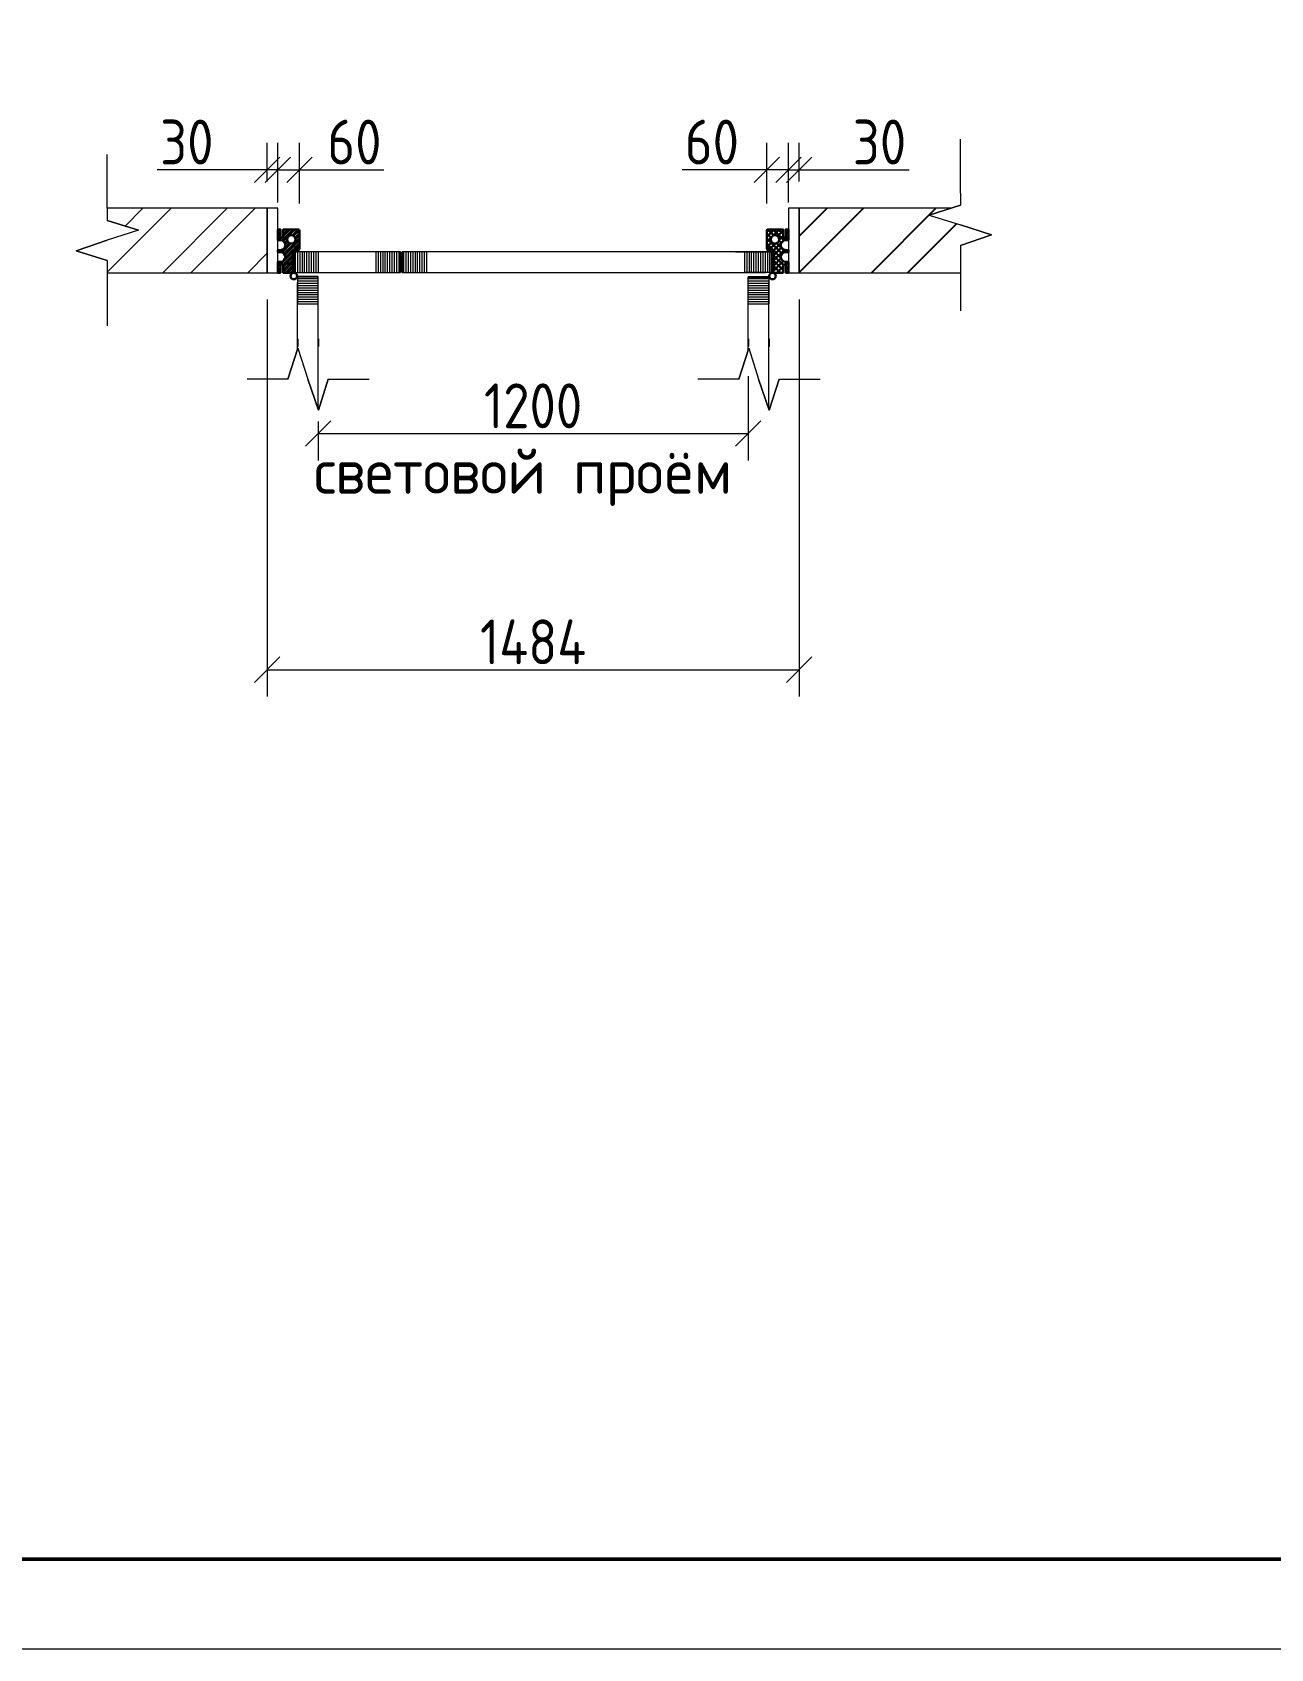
# Model space of a CAD drawing. Header units: millimetres. Extents: x -11345 to 411485, y -9810 to 73012.
# Drawn here: x -3554 to -3484.9, y 70053.3 to 70143.4 of the extents above; entities that cross this region are included whole.
import ezdxf

# ---------------------------------------------------------------- set-up
doc = ezdxf.new("R2010")
doc.units = ezdxf.units.MM
doc.linetypes.add('Hidden', pattern=[7.14375, 4.7625, -2.38125])
for name, color, linetype, lineweight in [('CPL 0.5мм', 8, 'Continuous', 50), ('Контуры', 250, 'Continuous', 30), ('ОСНОВНОЙ', 7, 'Continuous', 25), ('Размеры', 7, 'Continuous', 5), ('Стены штриховка', 7, 'Continuous', 9)]:
    doc.layers.add(name, color=color, linetype=linetype, lineweight=lineweight)
for name, color, linetype in [('PDF _Аннотация', 7, 'Continuous'), ('PDF _Линии', 7, 'Continuous'), ('PDF _Основная надпись', 7, 'Continuous'), ('PDF _Текст', 7, 'Continuous'), ('PDF _Узлы', 7, 'Continuous'), ('ОСЕВЫЕ', 7, 'Hidden'), ('Тонкая', 7, 'Continuous')]:
    doc.layers.add(name, color=color, linetype=linetype)
doc.styles.add('GOST Common_3', font='GOST_Common.ttf', dxfattribs={"width": 0.9, "height": 250})
doc.styles.add('PDF GOST Common', font='GOST_Common.ttf')
doc.dimstyles.new('ADSK_Основной_2_5_мм_Округление_до_1_мм', dxfattribs={"dimscale": 304.8, "dimtxt": 250, "dimasz": 0.463911, "dimexe": 0.492126, "dimexo": 0.492126, "dimgap": 0.098425, "dimtad": 1, "dimdec": 0, "dimdsep": 46, "dimtxsty": 'GOST Common_3', "dimblk1": 'OBLIQUE', "dimblk2": 'OBLIQUE', "dimsah": 1, "dimcen": 0.09, "dimdle": 0.492126, "dimazin": 2, "dimtfac": 1, "dimtdec": 0, "dimtix": 1, "dimtmove": 0, "dimatfit": 3, "dimfxl": 1, "dimtvp": 1, "dimtolj": 1, "dimtzin": 0, "dimlwd": 20, "dimlwe": 20, "dimarcsym": 2})

# ---------------------------------------------------------------- blocks, each defined once
blk = doc.blocks.new('_Oblique')
at = {"color": 0, "linetype": 'ByBlock', "lineweight": -2}
blk.add_line((-0.5, -0.5), (0.5, 0.5), dxfattribs=at)
blk = doc.blocks.new('*D843')
at = {"color": 0, "lineweight": 20, "transparency": 16777216}
for p, q in [((-3514.067, 70124.225), (-3514.067, 70119.529)), ((-3538.067, 70121.7), (-3538.067, 70119.529)), ((-3538.072, 70121.029), (-3514.062, 70121.029))]:
    blk.add_line(p, q, dxfattribs=at)
at = {"layer": 'Defpoints', "color": 0, "transparency": 16777216}
for p in [(-3514.067, 70125.725), (-3538.067, 70123.2), (-3514.067, 70121.029)]:
    blk.add_point(p, dxfattribs=at)
at = {"color": 0, "lineweight": 20, "transparency": 16777216, "xscale": 1.414, "yscale": 1.414, "zscale": 1.414, "rotation": 180}
blk.add_blockref('_Oblique', (-3538.067, 70121.029), dxfattribs=at)
at = {"color": 0, "lineweight": 20, "transparency": 16777216, "xscale": 1.414, "yscale": 1.414, "zscale": 1.414}
blk.add_blockref('_Oblique', (-3514.067, 70121.029), dxfattribs=at)
at = {"color": 0, "transparency": 16777216, "insert": (-3526.067, 70122.579), "char_height": 2.5, "attachment_point": 5, "style": 'GOST Common_3'}
blk.add_mtext('\\A1;1200', dxfattribs=at)
blk = doc.blocks.new('*D844')
at = {"color": 0, "lineweight": 20, "transparency": 16777216}
for p, q in [((-3540.311, 70133.914), (-3540.311, 70137.243)), ((-3539.102, 70133.859), (-3539.102, 70137.243)), ((-3540.316, 70135.743), (-3539.102, 70135.743)), ((-3539.102, 70135.743), (-3534.388, 70135.743))]:
    blk.add_line(p, q, dxfattribs=at)
at = {"layer": 'Defpoints', "color": 0, "transparency": 16777216}
for p in [(-3539.102, 70135.743), (-3540.311, 70132.414), (-3539.102, 70132.359)]:
    blk.add_point(p, dxfattribs=at)
at = {"color": 0, "lineweight": 20, "transparency": 16777216, "xscale": 1.414, "yscale": 1.414, "zscale": 1.414, "rotation": 180}
blk.add_blockref('_Oblique', (-3540.311, 70135.743), dxfattribs=at)
at = {"color": 0, "lineweight": 20, "transparency": 16777216, "xscale": 1.414, "yscale": 1.414, "zscale": 1.414}
blk.add_blockref('_Oblique', (-3539.102, 70135.743), dxfattribs=at)
at = {"color": 0, "transparency": 16777216, "insert": (-3536.038, 70137.293), "char_height": 2.5, "attachment_point": 5, "style": 'GOST Common_3'}
blk.add_mtext('\\A1;60', dxfattribs=at)
blk = doc.blocks.new('*D845')
at = {"color": 0, "lineweight": 20, "transparency": 16777216}
for p, q in [((-3540.91, 70135.1), (-3540.91, 70137.243)), ((-3540.311, 70135.1), (-3540.311, 70137.243)), ((-3540.91, 70135.743), (-3547.038, 70135.743)), ((-3540.311, 70135.743), (-3540.91, 70135.743)), ((-3540.311, 70135.743), (-3538.897, 70135.743))]:
    blk.add_line(p, q, dxfattribs=at)
at = {"layer": 'Defpoints', "color": 0, "transparency": 16777216}
for p in [(-3540.311, 70135.743), (-3540.91, 70133.6), (-3540.311, 70133.6)]:
    blk.add_point(p, dxfattribs=at)
at = {"color": 0, "lineweight": 20, "transparency": 16777216, "xscale": 1.414, "yscale": 1.414, "zscale": 1.414}
blk.add_blockref('_Oblique', (-3540.91, 70135.743), dxfattribs=at)
at = {"color": 0, "lineweight": 20, "transparency": 16777216, "xscale": 1.414, "yscale": 1.414, "zscale": 1.414, "rotation": 180}
blk.add_blockref('_Oblique', (-3540.311, 70135.743), dxfattribs=at)
at = {"color": 0, "transparency": 16777216, "insert": (-3545.388, 70137.293), "char_height": 2.5, "attachment_point": 5, "style": 'GOST Common_3'}
blk.add_mtext('\\A1;30', dxfattribs=at)
blk = doc.blocks.new('*D846')
at = {"color": 0, "lineweight": 20, "transparency": 16777216}
for p, q in [((-3513.031, 70133.859), (-3513.031, 70137.243)), ((-3511.823, 70133.914), (-3511.823, 70137.243)), ((-3513.031, 70135.743), (-3517.745, 70135.743)), ((-3511.818, 70135.743), (-3513.031, 70135.743))]:
    blk.add_line(p, q, dxfattribs=at)
at = {"layer": 'Defpoints', "color": 0, "transparency": 16777216}
for p in [(-3513.031, 70135.743), (-3513.031, 70132.359), (-3511.823, 70132.414)]:
    blk.add_point(p, dxfattribs=at)
at = {"color": 0, "lineweight": 20, "transparency": 16777216, "xscale": 1.414, "yscale": 1.414, "zscale": 1.414, "rotation": 180}
blk.add_blockref('_Oblique', (-3513.031, 70135.743), dxfattribs=at)
at = {"color": 0, "lineweight": 20, "transparency": 16777216, "xscale": 1.414, "yscale": 1.414, "zscale": 1.414}
blk.add_blockref('_Oblique', (-3511.823, 70135.743), dxfattribs=at)
at = {"color": 0, "transparency": 16777216, "insert": (-3516.095, 70137.293), "char_height": 2.5, "attachment_point": 5, "style": 'GOST Common_3'}
blk.add_mtext('\\A1;60', dxfattribs=at)
blk = doc.blocks.new('*D847')
at = {"color": 0, "lineweight": 20, "transparency": 16777216}
for p, q in [((-3511.823, 70135.1), (-3511.823, 70137.243)), ((-3511.224, 70135.1), (-3511.224, 70137.243)), ((-3511.823, 70135.743), (-3513.237, 70135.743)), ((-3511.823, 70135.743), (-3511.224, 70135.743)), ((-3511.224, 70135.743), (-3505.096, 70135.743))]:
    blk.add_line(p, q, dxfattribs=at)
at = {"layer": 'Defpoints', "color": 0, "transparency": 16777216}
for p in [(-3511.823, 70135.743), (-3511.823, 70133.6), (-3511.224, 70133.6)]:
    blk.add_point(p, dxfattribs=at)
at = {"color": 0, "lineweight": 20, "transparency": 16777216, "xscale": 1.414, "yscale": 1.414, "zscale": 1.414}
blk.add_blockref('_Oblique', (-3511.823, 70135.743), dxfattribs=at)
at = {"color": 0, "lineweight": 20, "transparency": 16777216, "xscale": 1.414, "yscale": 1.414, "zscale": 1.414, "rotation": 180}
blk.add_blockref('_Oblique', (-3511.224, 70135.743), dxfattribs=at)
at = {"color": 0, "transparency": 16777216, "insert": (-3506.746, 70137.293), "char_height": 2.5, "attachment_point": 5, "style": 'GOST Common_3'}
blk.add_mtext('\\A1;30', dxfattribs=at)
blk = doc.blocks.new('*D848')
at = {"color": 0, "lineweight": 20, "transparency": 16777216}
for p, q in [((-3540.91, 70128.502), (-3540.91, 70106.362)), ((-3511.224, 70128.502), (-3511.224, 70106.362)), ((-3540.915, 70107.862), (-3511.219, 70107.862))]:
    blk.add_line(p, q, dxfattribs=at)
at = {"layer": 'Defpoints', "color": 0, "transparency": 16777216}
for p in [(-3540.91, 70130.002), (-3511.224, 70130.002), (-3511.224, 70107.862)]:
    blk.add_point(p, dxfattribs=at)
at = {"color": 0, "lineweight": 20, "transparency": 16777216, "xscale": 1.414, "yscale": 1.414, "zscale": 1.414, "rotation": 180}
blk.add_blockref('_Oblique', (-3540.91, 70107.862), dxfattribs=at)
at = {"color": 0, "lineweight": 20, "transparency": 16777216, "xscale": 1.414, "yscale": 1.414, "zscale": 1.414}
blk.add_blockref('_Oblique', (-3511.224, 70107.862), dxfattribs=at)
at = {"color": 0, "transparency": 16777216, "insert": (-3526.067, 70109.412), "char_height": 2.5, "attachment_point": 5, "style": 'GOST Common_3'}
blk.add_mtext('\\A1;1484', dxfattribs=at)

msp = doc.modelspace()

# ---------------------------------------------------------------- hatches: boundary and pattern name
at = {"layer": 'ОСЕВЫЕ', "lineweight": 30, "ltscale": 0.1, "transparency": 33554687}
h = msp.add_hatch(dxfattribs=at)
h.set_pattern_fill('ANSI31', scale=0.063462)
h.set_pattern_definition([(45, (-3744.28278, 70050.0216), (-0.14247657, 0.14247657), [])])
h.paths.add_polyline_path([(-3539.46479, 70131.24092), (-3539.46479, 70130.06233, -0.41421356), (-3539.52523, 70130.00189), (-3540.00875, 70130.00189), (-3540.00875, 70130.4552), (-3540.15985, 70130.4552), (-3540.15985, 70130.00189), (-3540.31095, 70130.00189), (-3540.31095, 70130.6063), (-3540.15985, 70130.6063, 1), (-3540.15985, 70131.15026), (-3540.31095, 70131.15026), (-3540.31095, 70131.27114), (-3540.15985, 70131.27114, 1), (-3540.15985, 70131.8151), (-3540.31095, 70131.8151), (-3540.31095, 70132.4195), (-3540.15985, 70132.4195), (-3540.15985, 70131.9662), (-3540.00875, 70131.9662), (-3540.00875, 70132.4195), (-3539.16259, 70132.4195, -0.41421356), (-3539.10215, 70132.35906), (-3539.10215, 70131.3618, -0.97745951), (-3539.22484, 70131.37736, 1.13065463), (-3539.34391, 70131.39202), (-3539.34391, 70131.30136), (-3539.40435, 70131.30136, 0.41421356)])
h.paths.add_polyline_path([(-3539.55545, 70131.62802, 1), (-3539.55545, 70132.09284, 1)], flags=16)
h = msp.add_hatch(dxfattribs=at)
h.set_pattern_fill('ANSI31', scale=0.063462)
h.set_pattern_definition([(45, (-3735.78383, 70050.0216), (-0.14247657, 0.14247657), [])])
h.paths.add_polyline_path([(-3512.66846, 70131.24092, 0.41421356), (-3512.7289, 70131.30136), (-3512.81956, 70131.30136), (-3512.81956, 70131.3618), (-3512.78934, 70131.3618), (-3512.78934, 70131.39202, 0.41421356), (-3512.84978, 70131.45246, 0.41421356), (-3512.91022, 70131.39202), (-3512.91022, 70131.3618), (-3512.88, 70131.3618), (-3512.88, 70131.30136), (-3512.97066, 70131.30136, -0.41421356), (-3513.0311, 70131.3618), (-3513.0311, 70132.35906, -0.41421356), (-3512.97066, 70132.4195), (-3512.1245, 70132.4195), (-3512.1245, 70131.9662), (-3511.9734, 70131.9662), (-3511.9734, 70132.4195), (-3511.8223, 70132.4195), (-3511.8223, 70131.8151), (-3511.9734, 70131.8151, 1), (-3511.9734, 70131.27114), (-3511.8223, 70131.27114), (-3511.8223, 70131.15026), (-3511.9734, 70131.15026, 1), (-3511.9734, 70130.6063), (-3511.8223, 70130.6063), (-3511.8223, 70130.00189), (-3511.9734, 70130.00189), (-3511.9734, 70130.4552), (-3512.1245, 70130.4552), (-3512.1245, 70130.00189), (-3512.60802, 70130.00189, -0.41421356), (-3512.66846, 70130.06233)])
h.paths.add_polyline_path([(-3512.5778, 70132.09284, 1), (-3512.5778, 70131.62802, 1)], flags=16)
at = {"layer": 'ОСНОВНОЙ', "lineweight": 30, "ltscale": 0.1, "transparency": 33554687}
h = msp.add_hatch(color=7, dxfattribs=at)
h.dxf.hatch_style = 1
h.paths.add_polyline_path([(-3539.26889, 70131.39991, -0.2163332), (-3539.22753, 70131.36571, 0.31040636), (-3539.26889, 70131.41062), (-3539.26889, 70131.43052, -0.30493114), (-3539.22618, 70131.38356, 0.43857047), (-3539.284, 70131.4424, 0.43857047), (-3539.34183, 70131.38356, -0.30493114), (-3539.29911, 70131.43052), (-3539.29911, 70131.41062, 0.31040636), (-3539.34048, 70131.36571, -0.2163332), (-3539.29911, 70131.39991), (-3539.29911, 70131.29152), (-3539.43068, 70131.29152, 0.18915787), (-3539.45634, 70131.27174, 0.00713126), (-3539.4572, 70131.27024, 0.05474208), (-3539.4609, 70131.2613), (-3539.4609, 70131.24219), (-3539.46209, 70131.1806, 0.41421356), (-3539.45201, 70131.17053), (-3539.43285, 70131.17053, 0.41421356), (-3539.42277, 70131.1806), (-3539.42277, 70131.23097, -0.41421356), (-3539.4127, 70131.24104), (-3539.2773, 70131.24104, -0.42411559), (-3539.26062, 70131.22089), (-3539.26062, 70131.20075, 0.19891237), (-3539.25767, 70131.19362, 0.51888666), (-3539.1432, 70131.27141, 0.41365715), (-3539.16335, 70131.29152), (-3539.26889, 70131.29152)])
at = {"layer": 'Размеры', "lineweight": 15, "ltscale": 0.1, "transparency": 33554687}
h = msp.add_hatch(dxfattribs=at)
h.set_pattern_fill('ANSI31', scale=0.040293, angle=45, style=0)
h.set_pattern_definition([(90, (-4162.6075, 70188.3039), (-0.127931618, 0), [])])
h.paths.add_polyline_path([(-3537.93156, 70131.17062), (-3539.36479, 70131.17063), (-3539.36479, 70130.02026), (-3537.93156, 70130.02024)])
h = msp.add_hatch(dxfattribs=at)
h.set_pattern_fill('ANSI31', scale=0.040293, angle=45, style=0)
h.set_pattern_definition([(90, (-4158.10714, 70188.3039), (-0.127931618, 0), [])])
h.paths.add_polyline_path([(-3533.4312, 70131.17062), (-3534.86443, 70131.17063), (-3534.86443, 70130.02026), (-3533.4312, 70130.02024)])
h = msp.add_hatch(dxfattribs=at)
h.set_pattern_fill('ANSI31', scale=0.040293, angle=45, style=0)
h.set_pattern_definition([(90, (-4156.56082, 70188.3039), (-0.127931618, 0), [])])
h.paths.add_polyline_path([(-3531.88487, 70131.17062), (-3533.3181, 70131.17063), (-3533.3181, 70130.02026), (-3531.88487, 70130.02024)])
h = msp.add_hatch(dxfattribs=at)
h.set_pattern_fill('ANSI31', scale=0.040293, angle=45, style=0)
h.set_pattern_definition([(90, (-4154.04812, 70188.3039), (-0.127931618, 0), [])])
h.paths.add_polyline_path([(-3514.26214, 70131.17062), (-3512.75113, 70131.17062), (-3512.75113, 70130.02024), (-3514.26214, 70130.02024)])
h = msp.add_hatch(dxfattribs=at)
h.set_pattern_fill('ANSI31', scale=0.040293, angle=135, style=0)
h.set_pattern_definition([(180, (-3572.23546, 69488.48416), (-8e-18, -0.127931618), [])])
h.paths.add_polyline_path([(-3538.06668, 70128.27014), (-3538.06668, 70129.78115), (-3539.21705, 70129.78115), (-3539.21705, 70128.27014)])
h = msp.add_hatch(dxfattribs=at)
h.set_pattern_fill('ANSI31', scale=0.040293, angle=135, style=0)
h.set_pattern_definition([(180, (-3571.19986, 69488.48416), (-8e-18, -0.127931618), [])])
h.paths.add_polyline_path([(-3514.06658, 70128.27014), (-3514.06658, 70129.78115), (-3512.9162, 70129.78115), (-3512.9162, 70128.27014)])
at = {"layer": 'Тонкая', "transparency": 33554687}
h = msp.add_hatch(dxfattribs=at)
h.set_pattern_fill('ANSI32', color=256, scale=0.45)
h.paths.add_polyline_path([(-3502.23276, 70132.66888), (-3503.96841, 70133.21921), (-3502.7668, 70133.60021), (-3511.22379, 70133.60021), (-3511.22379, 70130.00189), (-3502.23276, 70130.00189), (-3502.23276, 70130.84856), (-3502.23276, 70131.52589), (-3500.4971, 70132.11855)])

# ---------------------------------------------------------------- linework, layer by layer
for p, q in [((-3533.46512, 70131.17065), (-3533.46512, 70130.02024)), ((-3533.37512, 70131.17065), (-3533.37512, 70130.02024))]:
    msp.add_line(p, q)
at = {"color": 7, "lineweight": 15, "ltscale": 10}
msp.add_line((-3512.75945, 70130.46114), (-3512.75945, 70131.17053), dxfattribs=at)
at = {"color": 7, "flags": 128}
for points in [[(-3538.06665, 70129.77283), (-3539.21717, 70129.77283)], [(-3514.06661, 70129.77283), (-3512.91608, 70129.77283)]]:
    msp.add_lwpolyline(points, dxfattribs=at)
at = {"color": 7, "linetype": 'Hidden', "flags": 128}
for points in [[(-3539.21705, 70126.31417), (-3539.21705, 70125.88009)], [(-3538.06665, 70126.31417), (-3538.06665, 70125.88009)], [(-3514.06661, 70126.31417), (-3514.06661, 70125.88009)], [(-3512.9162, 70126.31417), (-3512.9162, 70125.88009)]]:
    msp.add_lwpolyline(points, dxfattribs=at)
at = {"layer": 'CPL 0.5мм', "color": 7, "lineweight": 15, "ltscale": 10}
for points in [[(-3514.7658, 70131.17065), (-3512.75945, 70131.17065)], [(-3538.06665, 70127.76648), (-3538.06665, 70129.77283)], [(-3514.06661, 70127.76648), (-3514.06661, 70129.77283)]]:
    msp.add_lwpolyline(points, dxfattribs=at)
at = {"layer": 'PDF _Аннотация', "lineweight": 20}
for points in [[(-3549.8219, 70133.60021), (-3549.8219, 70136.60585)], [(-3502.23276, 70134.44687), (-3502.23276, 70137.45252)], [(-3503.96841, 70133.21921), (-3502.23276, 70133.76954), (-3503.96841, 70133.21921), (-3502.23276, 70132.66888), (-3500.4971, 70132.11855), (-3502.23276, 70131.52589), (-3500.4971, 70132.11855), (-3502.23276, 70132.66888)], [(-3548.08624, 70132.37255), (-3549.8219, 70132.92288), (-3548.08624, 70132.37255), (-3549.8219, 70131.82222), (-3551.55756, 70131.22955), (-3549.8219, 70130.67922), (-3551.55756, 70131.22955), (-3549.8219, 70131.82222)], [(-3502.23276, 70130.84856), (-3502.23276, 70127.88524)], [(-3549.8219, 70130.00189), (-3549.8219, 70127.03858)], [(-3539.19224, 70125.80351), (-3539.74257, 70124.06786), (-3539.19224, 70125.80351), (-3538.64191, 70124.06786), (-3538.04925, 70122.3322), (-3537.49892, 70124.06786), (-3538.04925, 70122.3322), (-3538.64191, 70124.06786)], [(-3514.04167, 70125.80351), (-3514.592, 70124.06786), (-3514.04167, 70125.80351), (-3513.49134, 70124.06786), (-3512.89868, 70122.3322), (-3512.34835, 70124.06786), (-3512.89868, 70122.3322), (-3513.49134, 70124.06786)], [(-3539.74257, 70124.06786), (-3542.02856, 70124.06786)], [(-3537.49892, 70124.06786), (-3535.21293, 70124.06786)], [(-3514.592, 70124.06786), (-3516.87799, 70124.06786)], [(-3512.34835, 70124.06786), (-3510.06237, 70124.06786)]]:
    msp.add_lwpolyline(points, dxfattribs=at)
at = {"layer": 'PDF _Линии', "lineweight": 9}
for points in [[(-3549.8219, 70130.67922), (-3549.8219, 70130.00189), (-3540.90975, 70130.00189), (-3540.90975, 70133.60021), (-3549.8219, 70133.60021), (-3549.8219, 70132.92288)], [(-3502.7668, 70133.60021), (-3511.22379, 70133.60021), (-3511.22379, 70130.00189), (-3502.23276, 70130.00189)]]:
    msp.add_lwpolyline(points, dxfattribs=at)
for points in [[(-3540.31095, 70133.60021), (-3540.90975, 70133.60021), (-3540.90975, 70130.00189), (-3540.31095, 70130.00189)], [(-3511.22379, 70133.60021), (-3511.8223, 70133.60021), (-3511.8223, 70130.00189), (-3511.22379, 70130.00189)]]:
    msp.add_lwpolyline(points, close=True, dxfattribs=at)
at = {"layer": 'PDF _Основная надпись', "lineweight": 20}
msp.add_lwpolyline([(-3730.97412, 70053.25202), (-2890.02753, 70053.25202), (-2890.02753, 70647.1851), (-3730.97412, 70647.1851)], close=True, dxfattribs=at)
at = {"layer": 'PDF _Основная надпись', "lineweight": 50}
msp.add_lwpolyline([(-2895.02284, 70058.24733), (-2895.02284, 70642.1898), (-3710.9929, 70642.1898), (-3710.9929, 70058.24733)], close=True, dxfattribs=at)
at = {"layer": 'PDF _Узлы', "lineweight": 20}
for points in [[(-3502.23276, 70134.44687), (-3502.23276, 70133.76954)], [(-3549.8219, 70133.60021), (-3549.8219, 70132.92288)], [(-3502.23276, 70131.52589), (-3502.23276, 70130.84856)], [(-3549.8219, 70130.67922), (-3549.8219, 70130.00189)]]:
    msp.add_lwpolyline(points, dxfattribs=at)
at = {"layer": 'PDF _Узлы', "lineweight": 9}
for points in [[(-3549.8219, 70130.04423), (-3546.26592, 70133.60021)], [(-3548.84824, 70132.58421), (-3547.83224, 70133.60021)], [(-3546.73158, 70130.00189), (-3543.13327, 70133.60021)], [(-3545.16526, 70130.00189), (-3541.56695, 70133.60021)], [(-3541.99028, 70130.00189), (-3540.90975, 70131.09529)]]:
    msp.add_lwpolyline(points, dxfattribs=at)
at = {"layer": 'Контуры', "color": 7, "lineweight": 30, "ltscale": 0.1}
for p, q in [((-3540.31095, 70132.4195), (-3540.15985, 70132.4195)), ((-3540.31095, 70131.8151), (-3540.31095, 70132.4195)), ((-3540.31095, 70132.4195), (-3540.15985, 70132.4195)), ((-3540.15985, 70132.4195), (-3540.15985, 70131.9662)), ((-3540.00875, 70131.9662), (-3540.00875, 70132.4195)), ((-3540.00875, 70132.4195), (-3539.16259, 70132.4195)), ((-3539.10215, 70132.35906), (-3539.10215, 70131.3618)), ((-3513.0311, 70132.35906), (-3513.0311, 70131.3618)), ((-3512.1245, 70132.4195), (-3512.97066, 70132.4195)), ((-3512.1245, 70131.9662), (-3512.1245, 70132.4195)), ((-3511.8223, 70132.4195), (-3511.9734, 70132.4195)), ((-3511.8223, 70132.4195), (-3511.9734, 70132.4195)), ((-3511.9734, 70132.4195), (-3511.9734, 70131.9662)), ((-3511.8223, 70131.8151), (-3511.8223, 70132.4195)), ((-3540.31095, 70131.15026), (-3540.31095, 70131.27114)), ((-3540.15985, 70131.9662), (-3540.00875, 70131.9662)), ((-3539.46479, 70131.24092), (-3539.46479, 70130.06233)), ((-3539.31369, 70131.30136), (-3539.40435, 70131.30136)), ((-3539.34391, 70131.39202), (-3539.34391, 70131.3618)), ((-3539.34391, 70131.3618), (-3539.31369, 70131.3618)), ((-3539.31369, 70131.3618), (-3539.31369, 70131.30136)), ((-3539.284, 70131.4424), (-3539.284, 70131.4424)), ((-3539.284, 70131.4424), (-3539.284, 70131.4424)), ((-3539.28347, 70131.45246), (-3539.28347, 70131.45246)), ((-3539.25325, 70131.30136), (-3539.25325, 70131.3618)), ((-3539.25325, 70131.3618), (-3539.22303, 70131.3618)), ((-3539.16259, 70131.30136), (-3539.25325, 70131.30136)), ((-3539.22303, 70131.3618), (-3539.22303, 70131.39202)), ((-3512.97066, 70131.30136), (-3512.88, 70131.30136)), ((-3512.91022, 70131.3618), (-3512.91022, 70131.39202)), ((-3512.88, 70131.3618), (-3512.91022, 70131.3618)), ((-3512.88, 70131.30136), (-3512.88, 70131.3618)), ((-3512.84978, 70131.45246), (-3512.84978, 70131.45246)), ((-3512.84925, 70131.4424), (-3512.84925, 70131.4424)), ((-3512.84925, 70131.4424), (-3512.84925, 70131.4424)), ((-3512.78934, 70131.3618), (-3512.81956, 70131.3618)), ((-3512.81956, 70131.3618), (-3512.81956, 70131.30136)), ((-3512.81956, 70131.30136), (-3512.7289, 70131.30136)), ((-3512.78934, 70131.39202), (-3512.78934, 70131.3618)), ((-3512.66846, 70131.24092), (-3512.66846, 70130.06233)), ((-3511.9734, 70131.9662), (-3512.1245, 70131.9662)), ((-3511.8223, 70131.15026), (-3511.8223, 70131.27114)), ((-3540.31095, 70130.00189), (-3540.31095, 70130.6063)), ((-3540.00875, 70130.4552), (-3540.15985, 70130.4552)), ((-3540.15985, 70130.4552), (-3540.15985, 70130.00189)), ((-3540.00875, 70130.00189), (-3540.00875, 70130.4552)), ((-3512.1245, 70130.00189), (-3512.1245, 70130.4552)), ((-3512.1245, 70130.4552), (-3511.9734, 70130.4552)), ((-3511.9734, 70130.4552), (-3511.9734, 70130.00189)), ((-3511.8223, 70130.00189), (-3511.8223, 70130.6063)), ((-3540.15985, 70130.00189), (-3540.31095, 70130.00189)), ((-3540.15985, 70130.00189), (-3540.31095, 70130.00189)), ((-3539.52523, 70130.00189), (-3540.00875, 70130.00189)), ((-3512.60802, 70130.00189), (-3512.1245, 70130.00189)), ((-3511.9734, 70130.00189), (-3511.8223, 70130.00189)), ((-3511.9734, 70130.00189), (-3511.8223, 70130.00189))]:
    msp.add_line(p, q, dxfattribs=at)
at = {"layer": 'Контуры', "color": 7, "lineweight": 15, "ltscale": 0.1}
for p, q in [((-3539.47506, 70131.2649), (-3539.47506, 70131.2649)), ((-3539.47506, 70131.2649), (-3539.47506, 70131.2649)), ((-3539.45842, 70131.2649), (-3539.45842, 70131.2649)), ((-3539.45842, 70131.2649), (-3539.45842, 70131.2649)), ((-3539.45842, 70131.2649), (-3539.45842, 70131.2649)), ((-3539.45842, 70131.2649), (-3539.45842, 70131.2649)), ((-3512.67483, 70131.2649), (-3512.67483, 70131.2649)), ((-3512.67483, 70131.2649), (-3512.67483, 70131.2649)), ((-3512.67483, 70131.2649), (-3512.67483, 70131.2649)), ((-3512.67483, 70131.2649), (-3512.67483, 70131.2649))]:
    msp.add_line(p, q, dxfattribs=at)
at = {"layer": 'Контуры', "color": 7, "lineweight": 30, "ltscale": 0.1}
for points in [[(-3540.31095, 70132.4195), (-3540.15985, 70132.4195)], [(-3540.31095, 70131.8151), (-3540.31095, 70132.4195)], [(-3511.8223, 70132.4195), (-3511.9734, 70132.4195)], [(-3511.8223, 70131.8151), (-3511.8223, 70132.4195)], [(-3540.31095, 70131.15026), (-3540.31095, 70131.27114)], [(-3511.8223, 70131.15026), (-3511.8223, 70131.27114)], [(-3540.15985, 70130.00189), (-3540.31095, 70130.00189), (-3540.31095, 70130.6063)], [(-3511.9734, 70130.00189), (-3511.8223, 70130.00189), (-3511.8223, 70130.6063)]]:
    msp.add_lwpolyline(points, dxfattribs=at)
for points in [[(-3540.31095, 70132.4195), (-3540.15985, 70132.4195), (-3540.15985, 70131.9662), (-3540.00875, 70131.9662), (-3540.00875, 70132.4195), (-3539.16259, 70132.4195, -0.41421356), (-3539.10215, 70132.35906), (-3539.10215, 70131.3618, -0.41421356), (-3539.16259, 70131.30136), (-3539.25325, 70131.30136), (-3539.25325, 70131.3618), (-3539.22303, 70131.3618), (-3539.22303, 70131.39202, 0.41421356), (-3539.28347, 70131.45246), (-3539.28347, 70131.45246, 0.41421356), (-3539.34391, 70131.39202), (-3539.34391, 70131.3618), (-3539.31369, 70131.3618), (-3539.31369, 70131.30136)], [(-3511.8223, 70132.4195), (-3511.9734, 70132.4195), (-3511.9734, 70131.9662), (-3512.1245, 70131.9662), (-3512.1245, 70132.4195), (-3512.97066, 70132.4195, 0.41421356), (-3513.0311, 70132.35906), (-3513.0311, 70131.3618, 0.41421356), (-3512.97066, 70131.30136), (-3512.88, 70131.30136), (-3512.88, 70131.3618), (-3512.91022, 70131.3618), (-3512.91022, 70131.39202, -0.41421356), (-3512.84978, 70131.45246), (-3512.84978, 70131.45246, -0.41421356), (-3512.78934, 70131.39202), (-3512.78934, 70131.3618), (-3512.81956, 70131.3618), (-3512.81956, 70131.30136)], [(-3539.31369, 70131.30136), (-3539.40435, 70131.30136, 0.41421356), (-3539.46479, 70131.24092), (-3539.46479, 70130.06233, -0.41421356), (-3539.52523, 70130.00189), (-3540.00875, 70130.00189), (-3540.00875, 70130.4552), (-3540.15985, 70130.4552), (-3540.15985, 70130.00189), (-3540.31095, 70130.00189)], [(-3512.81956, 70131.30136), (-3512.7289, 70131.30136, -0.41421356), (-3512.66846, 70131.24092), (-3512.66846, 70130.06233, 0.41421356), (-3512.60802, 70130.00189), (-3512.1245, 70130.00189), (-3512.1245, 70130.4552), (-3511.9734, 70130.4552), (-3511.9734, 70130.00189), (-3511.8223, 70130.00189)]]:
    msp.add_lwpolyline(points, format="xyb", dxfattribs=at)
at = {"layer": 'Контуры', "color": 7, "lineweight": 15, "ltscale": 0.1}
for points in [[(-3533.46512, 70131.17065), (-3539.37479, 70131.17065), (-3539.37479, 70130.02024), (-3533.46512, 70130.02024)], [(-3512.75945, 70131.17065), (-3533.37512, 70131.17065)], [(-3539.21705, 70125.72526), (-3539.21705, 70129.45276)], [(-3538.06665, 70122.38316), (-3538.06665, 70129.77283)], [(-3533.37512, 70130.02024), (-3513.07952, 70130.02024)], [(-3514.06661, 70125.72488), (-3514.06661, 70129.77283)], [(-3512.9162, 70122.38351), (-3512.9162, 70129.45276)]]:
    msp.add_lwpolyline(points, dxfattribs=at)
at = {"layer": 'Контуры', "color": 7, "lineweight": 15, "ltscale": 10}
for points in [[(-3514.7658, 70131.17065), (-3512.75945, 70131.17065)], [(-3538.06665, 70127.76648), (-3538.06665, 70129.77283)], [(-3514.06661, 70127.76648), (-3514.06661, 70129.77283)]]:
    msp.add_lwpolyline(points, dxfattribs=at)
at = {"layer": 'Контуры', "color": 7, "lineweight": 30, "ltscale": 0.1}
for centre, radius, start, end in [((-3539.16259, 70132.35906), 0.06044, 0, 90), ((-3512.97066, 70132.35906), 0.06044, 90, 180), ((-3539.40435, 70131.24092), 0.06044, 90, 180), ((-3539.28347, 70131.39202), 0.06044, 90, 180), ((-3539.28583, 70131.38636), 0.05607, 88.1368912, 182.8602397), ((-3539.28555, 70131.37528), 0.05688, 103.7957171, 171.6281024), ((-3539.28711, 70131.35806), 0.05392, 102.8623503, 171.8410511), ((-3539.28212, 70131.33724), 0.06493, 105.1701612, 153.9976484), ((-3539.28218, 70131.38636), 0.05607, 357.1397603, 91.8631088), ((-3539.28347, 70131.39202), 0.06044, 0, 90), ((-3539.28246, 70131.37528), 0.05688, 8.3718976, 76.2042829), ((-3539.2809, 70131.35806), 0.05392, 8.1589489, 77.1376497), ((-3539.28589, 70131.33724), 0.06493, 26.0023516, 74.8298388), ((-3539.16259, 70131.3618), 0.06044, 270, 0), ((-3512.97066, 70131.3618), 0.06044, 180, 270), ((-3512.84978, 70131.39202), 0.06044, 90, 180), ((-3512.85107, 70131.38636), 0.05607, 88.1368912, 182.8602397), ((-3512.8508, 70131.37528), 0.05688, 103.7957171, 171.6281024), ((-3512.85236, 70131.35806), 0.05392, 102.8623503, 171.8410511), ((-3512.84737, 70131.33724), 0.06493, 105.1701612, 153.9976484), ((-3512.84978, 70131.39202), 0.06044, 0, 90), ((-3512.84743, 70131.38636), 0.05607, 357.1397603, 91.8631088), ((-3512.84771, 70131.37528), 0.05688, 8.3718976, 76.2042829), ((-3512.84614, 70131.35806), 0.05392, 8.1589489, 77.1376497), ((-3512.85113, 70131.33724), 0.06493, 26.0023516, 74.8298388), ((-3512.7289, 70131.24092), 0.06044, 0, 90), ((-3539.52523, 70130.06233), 0.06044, 270, 0)]:
    msp.add_arc(centre, radius, start, end, dxfattribs=at)
at = {"layer": 'ОСЕВЫЕ', "color": 7, "linetype": 'Continuous', "lineweight": 30, "ltscale": 0.1, "transparency": 33554687}
for p, q in [((-3540.31095, 70132.41359), (-3540.30504, 70132.4195)), ((-3540.31095, 70132.12864), (-3540.15985, 70132.27974)), ((-3540.06989, 70131.79979), (-3539.45019, 70132.4195)), ((-3540.00875, 70132.14588), (-3539.73514, 70132.4195)), ((-3539.49888, 70132.08585), (-3539.16523, 70132.4195)), ((-3539.34366, 70131.95612), (-3539.10215, 70132.19763)), ((-3512.7896, 70131.95612), (-3513.0311, 70132.19763)), ((-3512.63437, 70132.08585), (-3512.96802, 70132.4195)), ((-3512.06336, 70131.79979), (-3512.68307, 70132.4195)), ((-3512.1245, 70132.14588), (-3512.39812, 70132.4195)), ((-3511.8223, 70132.12864), (-3511.9734, 70132.27974)), ((-3511.8223, 70132.41359), (-3511.82821, 70132.4195)), ((-3540.31095, 70131.84368), (-3540.15985, 70131.99478)), ((-3540.14971, 70131.15007), (-3539.65115, 70131.64863)), ((-3539.95624, 70131.05859), (-3539.10215, 70131.91267)), ((-3539.91773, 70131.667), (-3539.78087, 70131.80386)), ((-3539.8907, 70130.83917), (-3539.45275, 70131.27713)), ((-3539.44056, 70131.28931), (-3539.34391, 70131.38596)), ((-3539.27769, 70131.45218), (-3539.10215, 70131.62772)), ((-3539.13859, 70131.30633), (-3539.10712, 70131.3378)), ((-3512.17702, 70131.05859), (-3513.0311, 70131.91267)), ((-3512.85556, 70131.45218), (-3513.0311, 70131.62772)), ((-3512.99466, 70131.30633), (-3513.02613, 70131.3378)), ((-3512.69269, 70131.28931), (-3512.78934, 70131.38596)), ((-3512.24256, 70130.83917), (-3512.68051, 70131.27713)), ((-3511.98354, 70131.15007), (-3512.48211, 70131.64863)), ((-3512.21553, 70131.667), (-3512.35238, 70131.80386)), ((-3511.8223, 70131.84368), (-3511.9734, 70131.99478)), ((-3540.31095, 70130.41892), (-3540.12075, 70130.60912)), ((-3540.00875, 70130.43616), (-3539.46479, 70130.98013)), ((-3540.00875, 70130.15121), (-3539.46479, 70130.69517)), ((-3539.87312, 70130.00189), (-3539.46479, 70130.41022)), ((-3512.1245, 70130.43616), (-3512.66846, 70130.98013)), ((-3512.1245, 70130.15121), (-3512.66846, 70130.69517)), ((-3512.26014, 70130.00189), (-3512.66846, 70130.41022)), ((-3511.8223, 70130.41892), (-3512.0125, 70130.60912)), ((-3540.31095, 70130.13396), (-3540.15985, 70130.28506)), ((-3539.58817, 70130.00189), (-3539.46479, 70130.12527)), ((-3511.8223, 70130.13396), (-3511.9734, 70130.28506))]:
    msp.add_line(p, q, dxfattribs=at)
at = {"layer": 'ОСЕВЫЕ', "color": 7, "lineweight": 30, "ltscale": 0.1}
for p, q in [((-3539.4609, 70131.24219), (-3539.46209, 70131.1806)), ((-3539.4609, 70131.2613), (-3539.4609, 70131.24219)), ((-3539.42277, 70131.1806), (-3539.42277, 70131.23097)), ((-3539.4127, 70131.24104), (-3539.2773, 70131.24104)), ((-3539.29911, 70131.43052), (-3539.29911, 70131.41062)), ((-3539.29911, 70131.43052), (-3539.29911, 70131.41062)), ((-3539.29911, 70131.39991), (-3539.29911, 70131.29152)), ((-3539.26889, 70131.43052), (-3539.26889, 70131.41062)), ((-3539.26889, 70131.43052), (-3539.26889, 70131.41062)), ((-3539.26889, 70131.39991), (-3539.26889, 70131.29152)), ((-3539.26062, 70131.20075), (-3539.26062, 70131.20075)), ((-3539.26062, 70131.20075), (-3539.26062, 70131.20075)), ((-3539.15075, 70131.21273), (-3539.15075, 70131.21273)), ((-3512.9825, 70131.21273), (-3512.9825, 70131.21273)), ((-3512.87264, 70131.20075), (-3512.87264, 70131.20075)), ((-3512.87264, 70131.20075), (-3512.87264, 70131.20075)), ((-3512.86436, 70131.43052), (-3512.86436, 70131.41062)), ((-3512.86436, 70131.43052), (-3512.86436, 70131.41062)), ((-3512.86436, 70131.39991), (-3512.86436, 70131.29152)), ((-3512.72056, 70131.24104), (-3512.85595, 70131.24104)), ((-3512.83414, 70131.43052), (-3512.83414, 70131.41062)), ((-3512.83414, 70131.43052), (-3512.83414, 70131.41062)), ((-3512.83414, 70131.39991), (-3512.83414, 70131.29152)), ((-3512.71048, 70131.1806), (-3512.71048, 70131.23097)), ((-3512.67235, 70131.2613), (-3512.67235, 70131.24219)), ((-3512.67235, 70131.24219), (-3512.67117, 70131.1806)), ((-3539.44288, 70131.15229), (-3539.44288, 70131.15229)), ((-3512.75082, 70131.15229), (-3512.75082, 70131.15229))]:
    msp.add_line(p, q, dxfattribs=at)
at = {"layer": 'ОСЕВЫЕ', "color": 7, "linetype": 'ByBlock', "lineweight": 30, "ltscale": 0.1}
for p, q in [((-3539.29911, 70131.29152), (-3539.43068, 70131.29152)), ((-3539.16335, 70131.29152), (-3539.26889, 70131.29152)), ((-3512.96991, 70131.29152), (-3512.86436, 70131.29152)), ((-3512.83414, 70131.29152), (-3512.70257, 70131.29152))]:
    msp.add_line(p, q, dxfattribs=at)
at = {"layer": 'ОСЕВЫЕ', "color": 7, "lineweight": 30, "ltscale": 0.1}
for centre, radius, start, end in [((-3539.41831, 70131.24892), 0.04435, 106.1968728, 163.8031272), ((-3539.4127, 70131.23097), 0.01007, 90, 180), ((-3539.2787, 70131.2229), 0.01819, 353.6667821, 85.597014), ((-3539.25055, 70131.20075), 0.01007, 180, 225), ((-3512.88271, 70131.20075), 0.01007, 315, 0), ((-3512.85455, 70131.2229), 0.01819, 94.402986, 186.3332179), ((-3512.72056, 70131.23097), 0.01007, 0, 90), ((-3512.71495, 70131.24892), 0.04435, 16.1968728, 73.8031272), ((-3539.45201, 70131.1806), 0.01007, 180, 270), ((-3539.43285, 70131.1806), 0.01007, 270, 0), ((-3512.70041, 70131.1806), 0.01007, 180, 270), ((-3512.68124, 70131.1806), 0.01007, 270, 0)]:
    msp.add_arc(centre, radius, start, end, dxfattribs=at)
at = {"layer": 'ОСНОВНОЙ', "color": 7, "lineweight": 30, "ltscale": 0.1}
for p, q in [((-3540.15985, 70132.4195), (-3540.31095, 70132.4195)), ((-3540.31095, 70132.4195), (-3540.31095, 70132.17774)), ((-3540.15985, 70131.99642), (-3540.15985, 70132.4195)), ((-3511.9734, 70131.99642), (-3511.9734, 70132.4195)), ((-3511.9734, 70132.4195), (-3511.8223, 70132.4195)), ((-3511.8223, 70132.4195), (-3511.8223, 70132.17774)), ((-3540.15985, 70131.8151), (-3540.31095, 70131.8151)), ((-3540.15985, 70131.27114), (-3540.31095, 70131.27114)), ((-3539.26062, 70131.20075), (-3539.26062, 70131.22089)), ((-3512.87264, 70131.20075), (-3512.87264, 70131.22089)), ((-3511.9734, 70131.8151), (-3511.8223, 70131.8151)), ((-3511.9734, 70131.27114), (-3511.8223, 70131.27114)), ((-3540.15985, 70131.15026), (-3540.31095, 70131.15026)), ((-3540.15985, 70130.6063), (-3540.31095, 70130.6063)), ((-3540.15985, 70130.42498), (-3540.15985, 70130.00189)), ((-3539.45201, 70131.17053), (-3539.43285, 70131.17053)), ((-3512.75945, 70131.17053), (-3512.75945, 70130.02012)), ((-3512.68124, 70131.17053), (-3512.70041, 70131.17053)), ((-3511.9734, 70131.15026), (-3511.8223, 70131.15026)), ((-3511.9734, 70130.6063), (-3511.8223, 70130.6063)), ((-3511.9734, 70130.42498), (-3511.9734, 70130.00189)), ((-3540.31095, 70130.00189), (-3540.31095, 70130.24365)), ((-3540.15985, 70130.00189), (-3540.31095, 70130.00189)), ((-3511.9734, 70130.00189), (-3511.8223, 70130.00189)), ((-3511.8223, 70130.00189), (-3511.8223, 70130.24365))]:
    msp.add_line(p, q, dxfattribs=at)
for points in [[(-3540.15985, 70131.8151), (-3540.31095, 70131.8151)], [(-3540.15985, 70131.27114), (-3540.31095, 70131.27114)], [(-3511.9734, 70131.8151), (-3511.8223, 70131.8151)], [(-3511.9734, 70131.27114), (-3511.8223, 70131.27114)], [(-3540.15985, 70131.15026), (-3540.31095, 70131.15026)], [(-3540.15985, 70130.6063), (-3540.31095, 70130.6063)], [(-3512.66846, 70131.02695), (-3512.75945, 70131.02695), (-3512.7581, 70129.99407)], [(-3512.66879, 70129.99372), (-3512.66846, 70131.02695)], [(-3511.9734, 70131.15026), (-3511.8223, 70131.15026)], [(-3511.9734, 70130.6063), (-3511.8223, 70130.6063)]]:
    msp.add_lwpolyline(points, dxfattribs=at)
for centre in [(-3539.41914, 70129.81816), (-3539.41914, 70129.81816), (-3512.71412, 70129.81816), (-3512.71412, 70129.81816)]:
    msp.add_circle(centre, 0.18132, dxfattribs=at)
for centre, radius, start, end in [((-3540.15985, 70131.54312), 0.27198, 270, 90), ((-3539.55545, 70131.86043), 0.23241, 90, 270), ((-3539.55545, 70131.86043), 0.23241, 270, 90), ((-3539.22782, 70131.27282), 0.08463, 249.3482377, 359.0450235), ((-3539.16335, 70131.27137), 0.02015, 0.1088708, 90), ((-3512.96991, 70131.27137), 0.02015, 90, 179.8911292), ((-3512.90544, 70131.27282), 0.08463, 180.9549765, 290.6517623), ((-3512.5778, 70131.86043), 0.23241, 90, 270), ((-3512.5778, 70131.86043), 0.23241, 270, 90), ((-3511.9734, 70131.54312), 0.27198, 90, 270), ((-3540.15985, 70130.87828), 0.27198, 270, 90), ((-3511.9734, 70130.87828), 0.27198, 90, 270)]:
    msp.add_arc(centre, radius, start, end, dxfattribs=at)
at = {"layer": 'Размеры', "color": 7, "lineweight": 15, "ltscale": 0.1}
for p, q in [((-3512.75945, 70130.7997), (-3512.75945, 70130.02012)), ((-3539.21717, 70129.77283), (-3539.21705, 70128.27014)), ((-3512.75945, 70130.02012), (-3514.26214, 70130.02024)), ((-3512.91608, 70129.77283), (-3512.9162, 70128.27014))]:
    msp.add_line(p, q, dxfattribs=at)
at = {"layer": 'Стены штриховка', "color": 1}
msp.add_line((-8597.61235, 70053.25202), (10799.93893, 70053.25202), dxfattribs=at)

# ---------------------------------------------------------------- texts
at = {"layer": 'PDF _Текст', "insert": (-3538.29404, 70118.58615), "char_height": 2.4997239, "attachment_point": 4, "style": 'PDF GOST Common'}
msp.add_mtext('световой проём', dxfattribs=at)

# ---------------------------------------------------------------- dimensions: what is measured, and where the dimension line sits
for base, p1, p2, picture, middle in [((-3540.31095, 70135.74287), (-3540.90975, 70133.60021), (-3540.31095, 70133.60021), '*D845', (-3545.38775, 70135.74287)), ((-3539.10215, 70135.74287), (-3540.31095, 70132.41359), (-3539.10215, 70132.35906), '*D844', (-3536.03815, 70135.74287))]:
    dim = msp.add_linear_dim(base=base, p1=p1, p2=p2, dimstyle='ADSK_Основной_2_5_мм_Округление_до_1_мм', override={"dimscale": 0, "dimtxt": 76635.482717, "dimasz": 141.4, "dimexe": 150, "dimexo": 150, "dimgap": 30, "dimlfac": 50, "dimrnd": 1, "dimpost": '<>', "dimcen": 27.432})
    dim.commit()
    dim.dimension.update_dxf_attribs({"geometry": picture, "text_midpoint": middle, "dimtype": 160})
for base, p1, p2, picture, middle in [((-3513.03139, 70135.74287), (-3511.82258, 70132.41359), (-3513.03139, 70132.35906), '*D846', (-3516.09539, 70135.74287)), ((-3511.82258, 70135.74287), (-3511.22379, 70133.60021), (-3511.82258, 70133.60021), '*D847', (-3506.74579, 70135.74287))]:
    dim = msp.add_linear_dim(base=base, p1=p1, p2=p2, angle=180, dimstyle='ADSK_Основной_2_5_мм_Округление_до_1_мм', override={"dimscale": 0, "dimtxt": 76635.482717, "dimasz": 141.4, "dimexe": 150, "dimexo": 150, "dimgap": 30, "dimlfac": 50, "dimrnd": 1, "dimpost": '<>', "dimcen": 27.432})
    dim.commit()
    dim.dimension.update_dxf_attribs({"geometry": picture, "text_midpoint": middle, "dimtype": 160})
for base, p1, p2, picture, middle in [((-3511.22379, 70107.86169), (-3540.90975, 70130.00189), (-3511.22379, 70130.00189), '*D848', (-3526.06677, 70109.41169)), ((-3514.06661, 70121.02917), (-3538.06665, 70123.20003), (-3514.06661, 70125.72488), '*D843', (-3526.06663, 70122.57917))]:
    dim = msp.add_linear_dim(base=base, p1=p1, p2=p2, dimstyle='ADSK_Основной_2_5_мм_Округление_до_1_мм', override={"dimscale": 0, "dimtxt": 76635.482717, "dimasz": 141.4, "dimexe": 150, "dimexo": 150, "dimgap": 30, "dimlfac": 50, "dimrnd": 1, "dimpost": '<>', "dimcen": 27.432})
    dim.commit()
    dim.dimension.update_dxf_attribs({"geometry": picture, "text_midpoint": middle})

doc.saveas('drawing.dxf')
